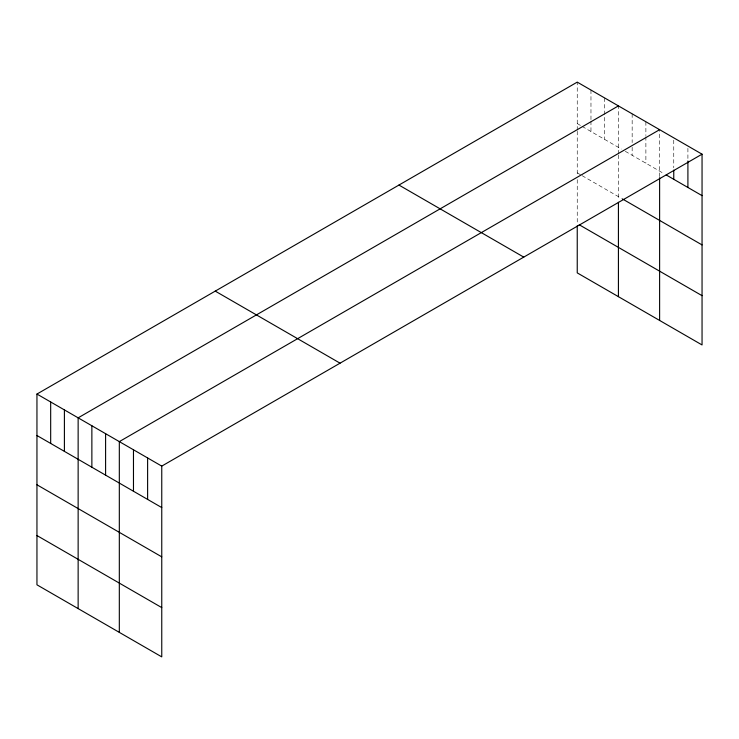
<?xml version="1.0" encoding="UTF-8"?>
<svg xmlns="http://www.w3.org/2000/svg" width="739" height="739" viewBox="0 0 739 739"><rect width="100%" height="100%" fill="white"/><g stroke="black" fill="none" stroke-linecap="round" stroke-linejoin="round"><path stroke-width="0.55" stroke-dasharray="3.69 2.77" d="M577.242 131.246L577.242 175.106M577.242 130.147L577.242 82.121M618.423 155.024L618.423 200.02M618.423 153.934L618.423 105.899M659.613 176.612L659.613 129.685M577.242 123.579L581.159 125.842M582.138 126.415L621.37 149.056M625.296 151.319L664.333 173.859M577.242 172.852L581.159 175.115M582.138 175.679L621.37 198.329M687.907 148.317L687.907 159.836M673.756 140.151L673.756 167.79M645.886 121.759L645.886 135.579M645.886 136.724L645.886 163.217M632.159 113.834L632.159 142.618M632.159 147.227L632.159 155.292M604.696 97.973L604.696 139.431M590.969 90.047L590.969 119.995M590.969 121.141L590.969 131.505M577.242 179.623L577.242 223.612"/><path stroke-width="1.11" d="M702.05 154.183L161.758 466.115L161.758 656.879L36.95 584.817L36.95 394.053L577.242 82.121L702.05 154.183L702.05 344.947L577.242 272.885L577.242 225.801M659.613 177.711L659.613 320.44M618.423 105.899L78.14 417.84L78.14 608.594M659.613 129.685L119.321 441.617L119.321 632.381M666.218 174.949L702.05 195.641M622.349 198.893L702.05 244.914M579.2 224.748L702.05 295.674M398.94 185.064L523.757 257.117M215.243 291.12L340.06 363.182M36.95 394.053L161.758 466.115M36.95 435.511L161.758 507.573M36.95 484.784L161.758 556.846M36.95 535.544L161.758 607.606M687.907 160.982L687.907 187.475M673.756 170.09L673.756 179.309M618.423 202.274L618.423 296.662M147.615 457.949L147.615 499.407M133.473 449.783L133.473 491.241M105.594 433.691L105.594 475.149M91.867 425.766L91.867 467.224M64.404 409.905L64.404 451.363M50.677 401.979L50.677 443.437"/></g></svg>
